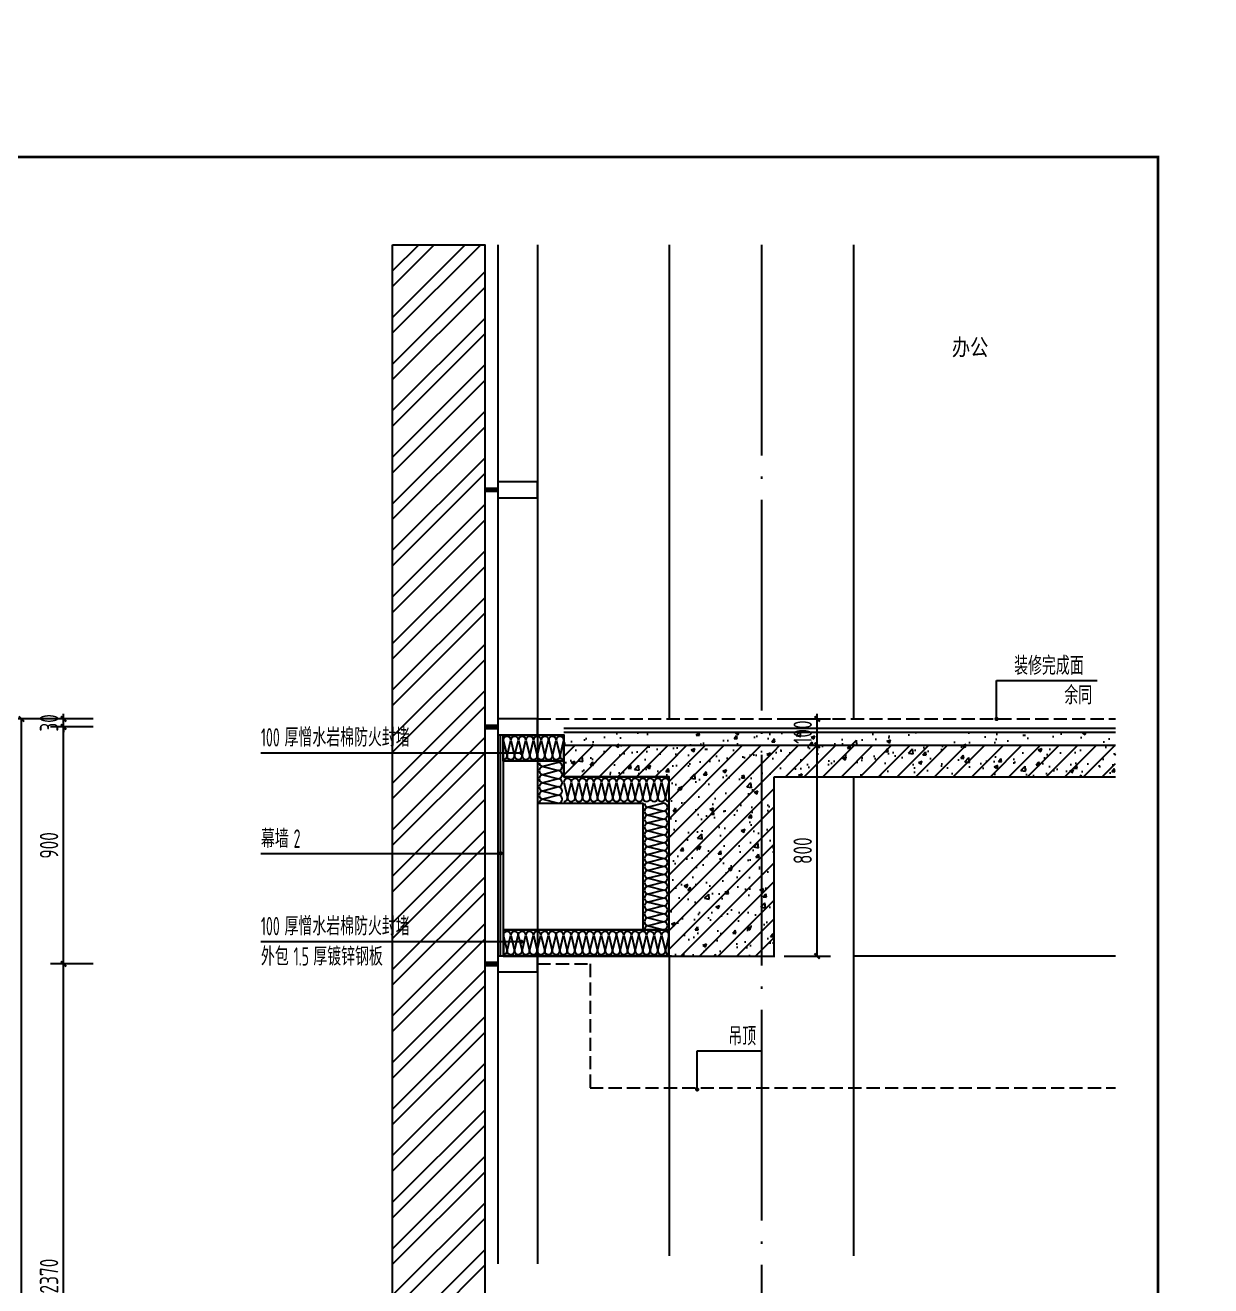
# Model space of a CAD drawing. Extents: x 198753 to 882193, y -399300 to 132460.
# Drawn here: x 385854 to 390356, y -191039 to -186253 of the extents above; entities that cross this region are included whole.
import ezdxf

# ---------------------------------------------------------------- set-up
doc = ezdxf.new("R2010")
doc.units = 0
doc.header["$LTSCALE"] = 1000
doc.header["$MEASUREMENT"] = 0
doc.linetypes.add('DASH', pattern=[0.35, 0.25, -0.1])
doc.linetypes.add('DOTE', pattern=[2.42, 2, -0.2, 0.02, -0.2])
for name, color, linetype in [('00-图签', 7, 'Continuous'), ('01-标注_尺寸', 124, 'Continuous'), ('01-标注_符号', 200, 'Continuous'), ('02-TEXT_标注', 130, 'Continuous'), ('05-填充_156', 156, 'Continuous'), ('05-填充_天正', 26, 'Continuous'), ('A-0-房间名称', 7, 'Continuous'), ('A-D-玻璃剖线', 130, 'Continuous'), ('A-D-金属剖线', 200, 'Continuous'), ('A-D_龙骨', 131, 'Continuous'), ('A-STR-面层', 191, 'Continuous'), ('A-SUR_保温', 222, 'Continuous'), ('A-SUR_看线', 231, 'Continuous'), ('A-SUR_面层', 191, 'Continuous'), ('A-TECH_结构', 21, 'Continuous'), ('A-金属背板', 30, 'Continuous'), ('A_AXIS-轴线', 36, 'DOTE'), ('A_STR-砼墙', 51, 'Continuous'), ('A_STR-砼柱', 51, 'Continuous'), ('钢龙骨', 173, 'Continuous')]:
    doc.layers.add(name, color=color, linetype=linetype)
doc.styles.add('_TCH_DIM', font='ROS1', dxfattribs={"width": 0.8, "bigfont": 'JD'})
doc.styles.add('_TCH_DIM_T3', font='ROS1', dxfattribs={"width": 0.8, "bigfont": 'JD'})
doc.styles.add('_TCH_SPACE', font='STXIHEI.TTF', dxfattribs={"width": 0.75, "height": 5})
doc.dimstyles.new('_TCH_ARCH&&20', dxfattribs={"dimtxt": 70, "dimasz": 20, "dimexe": 50, "dimexo": 60, "dimgap": 20, "dimtad": 1, "dimdec": 0, "dimzin": 0, "dimdsep": 46, "dimtxsty": '_TCH_DIM_T3', "dimblk": 'ARCHTICK', "dimcen": 0.09, "dimclrt": 4, "dimazin": 2, "dimtfac": 1, "dimtdec": 0, "dimtix": 1, "dimtmove": 2, "dimatfit": 3, "dimfxl": 0, "dimtolj": 1, "dimtzin": 0, "dimarcsym": 0})
pattern_1 = [(45, (0, 0), (-35.355339, 35.355339), []), (50, (0, 0), (143.452037, -12.550427), [15, -165]), (355, (0, 0), (-27.750267, 150.438427), [12, -132]), (100.4514, (11.95, -1.05), (115.701876, 137.88791), [12.74804, -140.22842]), (46.1842, (0, 40), (213.44821, -33.1038), [22.5, -247.5]), (96.6356, (17.79, 37.24), (186.93254, 194.82357), [19.12206, -210.3426]), (351.1842, (0, 40), (186.93239, 194.82372), [18, -198]), (21, (20, 30), (119.38141, -80.523778), [15, -165]), (326, (20, 30), (48.663066, 145.03001), [12, -132]), (71.4514, (29.95, 23.29), (168.044526, 64.5061), [12.74804, -140.22842]), (37.5, (0, 0), (2.431971, 66.578771), [0, -130.4, 0, -134, 0, -132.5]), (7.5, (0, 0), (52.613907, 78.882342), [0, -76.4, 0, -127.4, 0, -50.5]), (327.5, (-44.6, 0), (106.764487, -4.5109743), [0, -50, 0, -156, 0, -207]), (317.5, (-64.6, 0), (116.637234, 20.020996), [0, -65, 0, -103.6, 0, -147])]

# ---------------------------------------------------------------- blocks, each defined once
blk = doc.blocks.new('图框-A1+1-4')
for points, const_width in [([(0, 0), (1051, 0), (1051, 594), (0, 594)], 0.05), ([(976, 584), (25, 584), (25, 10), (976, 10)], 0.5)]:
    blk.add_lwpolyline(points, close=True, dxfattribs=dict(const_width=const_width))
blk = doc.blocks.new('*U297')
at = {"layer": '05-填充_156'}
h = blk.add_hatch(dxfattribs=at)
h.set_pattern_fill('金属', color=256, scale=50)
h.set_pattern_definition([(45, (-150, 999.84), (-88.3883, 88.3883), []), (45, (-91.07, 999.84), (-88.3883, 88.3883), [])])
h.paths.add_polyline_path([(-350, 2799.8), (0, 2799.8), (0, -2300), (-350, -2300)])
at = {"layer": 'A-SUR_看线', "color": 8}
blk.add_lwpolyline([(-350, 2799.8), (0, 2799.8), (0, -2300), (-350, -2300)], close=True, dxfattribs=at)
blk = doc.blocks.new('kyuhtr')
at = {"const_width": 20}
blk.add_lwpolyline([(50, 0), (0, 0)], dxfattribs=at)
blk.add_lwpolyline([(50, -30), (200, -30), (200, 30), (50, 30)], close=True)
blk = doc.blocks.new('$LinePat$岩棉板')
at = {"color": 0}
for p, q in [((0, -17), (12, -67)), ((12, -67), (24, -17))]:
    blk.add_line(p, q, dxfattribs=at)
for centre, start, end in [((12, -17), 0, 180), ((0, -67), 270, 0), ((24, -67), 180, 270)]:
    blk.add_arc(centre, 12, start, end, dxfattribs=at)
at = {"layer": 'Defpoints'}
blk.add_point((0, 0.1), dxfattribs=at)
at = {"layer": 'Defpoints', "color": 0}
blk.add_point((24, -84), dxfattribs=at)
blk = doc.blocks.new('*U299')
at = {"layer": '01-标注_符号'}
for points in [[(13509.2, -195274.5), (14497.2, -195274.5)], [(13509.2, -195656.1), (14419.2, -195656.1)], [(13509.2, -195991.2), (14497.2, -195991.2)]]:
    blk.add_lwpolyline(points, dxfattribs=at)
at = {"layer": '01-标注_符号', "const_width": 8}
for points in [[(14493.2, -195274.5, 1), (14501.2, -195274.5, 1)], [(14415.2, -195656.1, 1), (14423.2, -195656.1, 1)], [(14493.2, -195991.2, 1), (14501.2, -195991.2, 1)]]:
    blk.add_lwpolyline(points, format="xyb", close=True, dxfattribs=at)
at = {"layer": 'A-D-金属剖线'}
for points in [[(14429.2, -195205.9), (14659.2, -195205.9), (14659.2, -195305.9), (14429.2, -195305.9)], [(14430.7, -195207.4), (14657.7, -195207.4), (14657.7, -195304.4), (14430.7, -195304.4)], [(15059.1, -195945.9), (14429.2, -195945.9), (14429.2, -196045.9), (15059.1, -196045.9)], [(15057.6, -195947.4), (14430.7, -195947.4), (14430.7, -196044.4), (15057.6, -196044.4)]]:
    blk.add_lwpolyline(points, close=True, dxfattribs=at)
at = {"layer": 'A-SUR_保温'}
blk.add_lwpolyline([(14559.2, -195305.9), (14559.2, -195465.9), (14959.1, -195465.9), (14959.1, -195945.9), (15059.1, -195945.9), (15059.1, -195365.9), (14659.2, -195365.9), (14659.2, -195305.9)], close=True, dxfattribs=at)
at = {"layer": 'A-金属背板', "elevation": 0}
blk.add_lwpolyline([(14419.2, -195205.9), (14429.2, -195205.9), (14429.2, -196045.9), (14419.2, -196045.9)], close=True, dxfattribs=at)
at = {"layer": 'A-SUR_保温', "yscale": 1.188379012465143, "zscale": 1.188379012465143}
for p, xscale, rotation in [((14429.2, -195205.9), 1.197916665668396, 359.9999958030384), ((14457.9, -195205.9), 1.197916665668396, 359.9999958030384), ((14486.7, -195205.9), 1.197916665668396, 359.9999958030384), ((14515.4, -195205.9), 1.197916665668396, 359.9999958030384), ((14544.2, -195205.9), 1.197916665668396, 359.9999958030384), ((14572.9, -195205.9), 1.197916665668396, 359.9999958030384), ((14601.7, -195205.9), 1.197916665668396, 359.9999958030384), ((14630.4, -195205.9), 1.197916665668396, 359.9999958030384), ((14659.2, -195310.9), 1.291667253812787, 269.9802948211615), ((14659.2, -195341.9), 1.291667253812787, 269.9802948211615), ((14659.2, -195372.9), 1.291667253812787, 269.9802948211615), ((14659.2, -195365.9), 1.19046129777894, 0.006397770320810092), ((14687.7, -195365.8), 1.19046129777894, 0.006397770320810092), ((14716.3, -195365.8), 1.19046129777894, 0.006397770320810092), ((14744.9, -195365.8), 1.19046129777894, 0.006397770320810092), ((14773.4, -195365.8), 1.19046129777894, 0.006397770320810092), ((14802, -195365.8), 1.19046129777894, 0.006397770320810092), ((14830.6, -195365.8), 1.19046129777894, 0.006397770320810092), ((14859.2, -195365.8), 1.19046129777894, 0.006397770320810092), ((14887.7, -195365.8), 1.19046129777894, 0.006397770320810092), ((14916.3, -195365.8), 1.19046129777894, 0.006397770320810092), ((14944.9, -195365.8), 1.19046129777894, 0.006397770320810092), ((14973.4, -195365.8), 1.19046129777894, 0.006397770320810092), ((15002, -195365.8), 1.19046129777894, 0.006397770320810092), ((15030.6, -195365.8), 1.19046129777894, 0.006397770320810092), ((14659.2, -195403.9), 1.291667253812787, 269.9802948211615), ((14659.2, -195434.9), 1.291667253812787, 269.9802948211615), ((15059.1, -195465.8), 1.250126090101858, 270.0090117842053), ((15059.1, -195495.8), 1.250126090101858, 270.0090117842053), ((15059.1, -195525.8), 1.250126090101858, 270.0090117842053), ((15059.1, -195555.8), 1.250126090101858, 270.0090117842053), ((15059.1, -195585.8), 1.250126090101858, 270.0090117842053), ((15059.1, -195615.8), 1.250126090101858, 270.0090117842053), ((15059.1, -195645.8), 1.250126090101858, 270.0090117842053), ((15059.1, -195675.8), 1.250126090101858, 270.0090117842053), ((15059.1, -195705.8), 1.250126090101858, 270.0090117842053), ((15059.1, -195735.8), 1.250126090101858, 270.0090117842053), ((15059.1, -195765.8), 1.250126090101858, 270.0090117842053), ((15059.1, -195795.8), 1.250126090101858, 270.0090117842053), ((15059.1, -195825.8), 1.250126090101858, 270.0090117842053), ((15059.1, -195855.8), 1.250126090101858, 270.0090117842053), ((15059.1, -195885.8), 1.250126090101858, 270.0090117842053), ((15059.1, -195915.9), 1.250126090101858, 270.0090117842053), ((14429.2, -195946.4), 1.193172587618377, 0.004310552307582306), ((14457.8, -195946.4), 1.193172587618377, 0.004310552307582306), ((14486.4, -195946.4), 1.193172587618377, 0.004310552307582306), ((14515.1, -195946.4), 1.193172587618377, 0.004310552307582306), ((14543.7, -195946.4), 1.193172587618377, 0.004310552307582306), ((14572.3, -195946.4), 1.193172587618377, 0.004310552307582306), ((14601, -195946.4), 1.193172587618377, 0.004310552307582306), ((14629.6, -195946.4), 1.193172587618377, 0.004310552307582306), ((14658.2, -195946.4), 1.193172587618377, 0.004310552307582306), ((14686.9, -195946.4), 1.193172587618377, 0.004310552307582306), ((14715.5, -195946.4), 1.193172587618377, 0.004310552307582306), ((14744.2, -195946.4), 1.193172587618377, 0.004310552307582306), ((14772.8, -195946.4), 1.193172587618377, 0.004310552307582306), ((14801.4, -195946.4), 1.193172587618377, 0.004310552307582306), ((14830.1, -195946.4), 1.193172587618377, 0.004310552307582306), ((14858.7, -195946.3), 1.193172587618377, 0.004310552307582306), ((14887.3, -195946.3), 1.193172587618377, 0.004310552307582306), ((14916, -195946.3), 1.193172587618377, 0.004310552307582306), ((14944.6, -195946.3), 1.193172587618377, 0.004310552307582306), ((14973.2, -195946.3), 1.193172587618377, 0.004310552307582306), ((15001.9, -195946.3), 1.193172587618377, 0.004310552307582306), ((15030.5, -195946.3), 1.193172587618377, 0.004310552307582306)]:
    blk.add_blockref('$LinePat$岩棉板', p, dxfattribs=dict(at, xscale=xscale, rotation=rotation))
at = {"layer": '02-TEXT_标注', "style": '_TCH_DIM'}
for s, height, width, p in [('100', 70, 0.64, (13509.2, -195250.6)), ('厚憎水岩棉防火封堵', 69.46, 0.8, (13598.8, -195250.6)), ('幕墙', 69.46, 0.8, (13509.2, -195635.1)), ('2', 70, 0.64, (13633.3, -195635.1)), ('100', 70, 0.64, (13509.2, -195967.3)), ('厚憎水岩棉防火封堵', 69.46, 0.8, (13598.8, -195967.3)), ('外包', 69.46, 0.8, (13509.2, -196082.2)), ('1.5', 70, 0.64, (13633.3, -196082.2)), ('厚镀锌钢板', 69.46, 0.8, (13708, -196082.2))]:
    blk.add_text(s, height=height, dxfattribs=dict(at, width=width)).set_placement(p)
blk = doc.blocks.new('dasgfs')
at = {"layer": '01-标注_符号'}
for p, q in [((0, 0), (0, 146.5)), ((0, 146.5), (382.7, 146.5))]:
    blk.add_line(p, q, dxfattribs=at)
at = {"layer": '01-标注_符号', "const_width": 8}
blk.add_lwpolyline([(0, -4, 1), (0, 4, 1)], format="xyb", close=True, dxfattribs=at)
at = {"layer": '02-TEXT_标注', "style": '_TCH_DIM', "width": 0.8}
for s, p in [('装修完成面', (66.9, 167.5)), ('余同', (257.5, 55.5))]:
    blk.add_text(s, height=69.46, dxfattribs=at).set_placement(p)
blk = doc.blocks.new('_ArchTick')
at = {"color": 0, "linetype": 'ByBlock', "const_width": 0.4}
blk.add_lwpolyline([(-0.5, -0.5), (0.5, 0.5)], dxfattribs=at)
blk = doc.blocks.new('*D2041')
at = {"layer": '01-标注_尺寸', "color": 0, "lineweight": -2, "transparency": 16777216}
for p, q in [((386111.6, -189816.7), (385949.5, -189816.7)), ((385999.5, -192186.6), (385999.5, -189816.7)), ((386111.6, -192186.6), (385949.5, -192186.6))]:
    blk.add_line(p, q, dxfattribs=at)
at = {"layer": 'Defpoints', "color": 0, "transparency": 16777216}
for p in [(385999.5, -189816.7), (386171.6, -189816.7), (386171.6, -192186.6)]:
    blk.add_point(p, dxfattribs=at)
at = {"layer": '01-标注_尺寸', "color": 0, "lineweight": -2, "transparency": 16777216, "xscale": 20, "yscale": 20, "zscale": 20}
for p, rotation in [((385999.5, -189816.7), 90), ((385999.5, -192186.6), 270)]:
    blk.add_blockref('_ArchTick', p, dxfattribs=dict(at, rotation=rotation))
at = {"layer": '01-标注_尺寸', "color": 4, "transparency": 16777216, "insert": (385944.5, -191001.7), "char_height": 70, "attachment_point": 5, "rotation": 90, "style": '_TCH_DIM_T3'}
blk.add_mtext('\\A1;2370', dxfattribs=at)
blk = doc.blocks.new('*D2042')
at = {"layer": '01-标注_尺寸', "color": 0, "lineweight": -2, "transparency": 16777216}
for p, q in [((386111.6, -188916.7), (385949.5, -188916.7)), ((385999.5, -189816.7), (385999.5, -188916.7)), ((386111.6, -189816.7), (385949.5, -189816.7))]:
    blk.add_line(p, q, dxfattribs=at)
at = {"layer": 'Defpoints', "color": 0, "transparency": 16777216}
for p in [(385999.5, -188916.7), (386171.6, -188916.7), (386171.6, -189816.7)]:
    blk.add_point(p, dxfattribs=at)
at = {"layer": '01-标注_尺寸', "color": 0, "lineweight": -2, "transparency": 16777216, "xscale": 20, "yscale": 20, "zscale": 20}
for p, rotation in [((385999.5, -188916.7), 90), ((385999.5, -189816.7), 270)]:
    blk.add_blockref('_ArchTick', p, dxfattribs=dict(at, rotation=rotation))
at = {"layer": '01-标注_尺寸', "color": 4, "transparency": 16777216, "insert": (385944.5, -189366.7), "char_height": 70, "attachment_point": 5, "rotation": 90, "style": '_TCH_DIM_T3'}
blk.add_mtext('\\A1;900', dxfattribs=at)
blk = doc.blocks.new('*D2043')
at = {"layer": '01-标注_尺寸', "color": 0, "lineweight": -2, "transparency": 16777216}
for p, q in [((386111.6, -188886.7), (385949.5, -188886.7)), ((385999.5, -188886.7), (385999.5, -188866.7)), ((385999.5, -188916.7), (385999.5, -188886.7)), ((386111.6, -188916.7), (385949.5, -188916.7)), ((385999.5, -188916.7), (385999.5, -188936.7))]:
    blk.add_line(p, q, dxfattribs=at)
at = {"layer": 'Defpoints', "color": 0, "transparency": 16777216}
for p in [(385999.5, -188886.7), (386171.6, -188886.7), (386171.6, -188916.7)]:
    blk.add_point(p, dxfattribs=at)
at = {"layer": '01-标注_尺寸', "color": 0, "lineweight": -2, "transparency": 16777216, "xscale": 20, "yscale": 20, "zscale": 20}
for p, rotation in [((385999.5, -188886.7), 270), ((385999.5, -188916.7), 90)]:
    blk.add_blockref('_ArchTick', p, dxfattribs=dict(at, rotation=rotation))
at = {"layer": '01-标注_尺寸', "color": 4, "transparency": 16777216, "insert": (385944.5, -188901.7), "char_height": 70, "attachment_point": 5, "rotation": 90, "style": '_TCH_DIM_T3'}
blk.add_mtext('\\A1;30', dxfattribs=at)
blk = doc.blocks.new('*D2044')
at = {"layer": '01-标注_尺寸', "color": 0, "lineweight": -2, "transparency": 16777216}
for p, q in [((385970.5, -188886.7), (385789.8, -188886.7)), ((385839.8, -193086.7), (385839.8, -188886.7)), ((385970.5, -193086.7), (385789.8, -193086.7))]:
    blk.add_line(p, q, dxfattribs=at)
at = {"layer": 'Defpoints', "color": 0, "transparency": 16777216}
for p in [(385839.8, -188886.7), (386030.5, -188886.7), (386030.5, -193086.7)]:
    blk.add_point(p, dxfattribs=at)
at = {"layer": '01-标注_尺寸', "color": 0, "lineweight": -2, "transparency": 16777216, "xscale": 20, "yscale": 20, "zscale": 20}
for p, rotation in [((385839.8, -188886.7), 90), ((385839.8, -193086.7), 270)]:
    blk.add_blockref('_ArchTick', p, dxfattribs=dict(at, rotation=rotation))
at = {"layer": '01-标注_尺寸', "color": 4, "transparency": 16777216, "insert": (385784.8, -190986.7), "char_height": 70, "attachment_point": 5, "rotation": 90, "style": '_TCH_DIM_T3'}
blk.add_mtext('\\A1;4200', dxfattribs=at)
blk = doc.blocks.new('*D2045')
at = {"layer": '01-标注_尺寸', "color": 0, "lineweight": -2, "transparency": 16777216}
for p, q in [((388735.6, -188886.7), (388911.1, -188886.7)), ((388861.1, -188886.7), (388861.1, -188866.7)), ((388861.1, -188986.7), (388861.1, -188886.7)), ((388735.6, -188986.7), (388911.1, -188986.7)), ((388861.1, -188986.7), (388861.1, -189006.7))]:
    blk.add_line(p, q, dxfattribs=at)
at = {"layer": 'Defpoints', "color": 0, "transparency": 16777216}
for p in [(388675.6, -188886.7), (388861.1, -188886.7), (388675.6, -188986.7)]:
    blk.add_point(p, dxfattribs=at)
at = {"layer": '01-标注_尺寸', "color": 0, "lineweight": -2, "transparency": 16777216, "xscale": 20, "yscale": 20, "zscale": 20}
for p, rotation in [((388861.1, -188886.7), 270), ((388861.1, -188986.7), 90)]:
    blk.add_blockref('_ArchTick', p, dxfattribs=dict(at, rotation=rotation))
at = {"layer": '01-标注_尺寸', "color": 4, "transparency": 16777216, "insert": (388806.1, -188936.7), "char_height": 70, "attachment_point": 5, "rotation": 90, "style": '_TCH_DIM_T3'}
blk.add_mtext('\\A1;100', dxfattribs=at)
blk = doc.blocks.new('*D2046')
at = {"layer": '01-标注_尺寸', "color": 0, "lineweight": -2, "transparency": 16777216}
for p, q in [((388735.6, -188986.7), (388911.1, -188986.7)), ((388861.1, -189786.7), (388861.1, -188986.7)), ((388735.6, -189786.7), (388911.1, -189786.7))]:
    blk.add_line(p, q, dxfattribs=at)
at = {"layer": 'Defpoints', "color": 0, "transparency": 16777216}
for p in [(388675.6, -188986.7), (388861.1, -188986.7), (388675.6, -189786.7)]:
    blk.add_point(p, dxfattribs=at)
at = {"layer": '01-标注_尺寸', "color": 0, "lineweight": -2, "transparency": 16777216, "xscale": 20, "yscale": 20, "zscale": 20}
for p, rotation in [((388861.1, -188986.7), 90), ((388861.1, -189786.7), 270)]:
    blk.add_blockref('_ArchTick', p, dxfattribs=dict(at, rotation=rotation))
at = {"layer": '01-标注_尺寸', "color": 4, "transparency": 16777216, "insert": (388806.1, -189386.7), "char_height": 70, "attachment_point": 5, "rotation": 90, "style": '_TCH_DIM_T3'}
blk.add_mtext('\\A1;800', dxfattribs=at)

msp = doc.modelspace()

# ---------------------------------------------------------------- hatches: boundary and pattern name
at = {"layer": '05-填充_天正'}
h = msp.add_hatch(dxfattribs=at)
h.set_pattern_fill('混凝土', color=256, scale=20, style=0)
h.set_pattern_definition([(50, (0, 0), (143.452037, -12.550427), [15, -165]), (355, (0, 0), (-27.750267, 150.438427), [12, -132]), (100.4514, (11.95, -1.05), (115.701876, 137.88791), [12.74804, -140.22842]), (46.1842, (0, 40), (213.44821, -33.1038), [22.5, -247.5]), (96.6356, (17.79, 37.24), (186.93254, 194.82357), [19.12206, -210.3426]), (351.1842, (0, 40), (186.93239, 194.82372), [18, -198]), (21, (20, 30), (119.38141, -80.523778), [15, -165]), (326, (20, 30), (48.663066, 145.03001), [12, -132]), (71.4514, (29.95, 23.29), (168.044526, 64.5061), [12.74804, -140.22842]), (37.5, (0, 0), (2.431971, 66.578771), [0, -130.4, 0, -134, 0, -132.5]), (7.5, (0, 0), (52.613907, 78.882342), [0, -76.4, 0, -127.4, 0, -50.5]), (327.5, (-44.6, 0), (106.764487, -4.5109743), [0, -50, 0, -156, 0, -207]), (317.5, (-64.6, 0), (116.637234, 20.020996), [0, -65, 0, -103.6, 0, -147])])
h.paths.add_polyline_path([(387899.1, -188936.7), (387899.1, -188986.7), (389994.3, -188986.7), (389994.3, -188936.7)])
h = msp.add_hatch(dxfattribs=at)
h.set_pattern_fill('钢筋混凝土', color=256, scale=20, style=0)
h.set_pattern_definition(pattern_1)
h.paths.add_polyline_path([(388297.5, -189106.7), (388297.5, -188986.7), (388449.1, -188986.7), (388449.1, -188986.7), (387899.1, -188986.7), (387899.1, -189106.7)])
h = msp.add_hatch(dxfattribs=at)
h.set_pattern_fill('钢筋混凝土', color=256, scale=20, style=0)
h.set_pattern_definition(pattern_1)
h.paths.add_polyline_path([(388297.5, -189786.7), (388697.5, -189786.7), (388697.5, -188986.7), (388297.5, -188986.7)])
h = msp.add_hatch(dxfattribs=at)
h.set_pattern_fill('钢筋混凝土', color=256, scale=20, style=0)
h.set_pattern_definition(pattern_1)
h.paths.add_polyline_path([(388449.1, -188986.7), (388697.5, -188986.7), (388697.5, -189106.7), (389994.3, -189106.7), (389994.3, -188986.7), (388449.1, -188986.7)])

# ---------------------------------------------------------------- linework, layer by layer
at = {"layer": '01-标注_符号'}
for p, q in [((388405.5, -190293.3), (388405.5, -190146.8)), ((388405.5, -190146.8), (388645.9, -190146.8))]:
    msp.add_line(p, q, dxfattribs=at)
at = {"layer": '01-标注_符号', "const_width": 8}
msp.add_lwpolyline([(388405.5, -190297.3, 1), (388405.5, -190289.3, 1)], format="xyb", close=True, dxfattribs=at)
at = {"layer": 'A-D-玻璃剖线'}
for points in [[(387599.1, -187086.7), (387599.1, -190955)], [(387649.1, -187086.7), (387649.1, -190955)]]:
    msp.add_lwpolyline(points, dxfattribs=at)
at = {"layer": 'A-STR-面层', "linetype": 'DASH', "ltscale": 0.2}
for points in [[(387799.2, -188886.7), (389994.3, -188886.7)], [(387799.1, -189816.7), (387999, -189816.7), (387999, -190286.7), (387999, -190286.7), (389994.3, -190286.7)]]:
    msp.add_lwpolyline(points, dxfattribs=at)
at = {"layer": 'A-STR-面层'}
msp.add_lwpolyline([(387899.1, -188921.7), (389994.3, -188921.7)], dxfattribs=at)
at = {"layer": 'A-SUR_面层'}
for p, q in [((387899.1, -188936.7), (389994.3, -188936.7)), ((387899.1, -188986.7), (389994.3, -188986.7))]:
    msp.add_line(p, q, dxfattribs=at)
at = {"layer": 'A-TECH_结构'}
for points in [[(388299.1, -187086.7), (388299.1, -188886.7)], [(388999.1, -187086.7), (388999.1, -188886.7)], [(388999.1, -189106.7), (388999.1, -190925)], [(388299.1, -189786.7), (388299.1, -190925)], [(389994.3, -189786.7), (388999.1, -189786.7)]]:
    msp.add_lwpolyline(points, dxfattribs=at)
at = {"layer": 'A_AXIS-轴线', "ltscale": 0.4}
msp.add_line((388649.1, -187086.7), (388649.1, -194326.9), dxfattribs=at)
at = {"layer": 'A_STR-砼墙'}
for p, q in [((387899.1, -188986.7), (388449.1, -188986.7)), ((387899.1, -188986.7), (387899.1, -189106.7)), ((388449.1, -188986.7), (389994.3, -188986.7)), ((387899.1, -189106.7), (388297.5, -189106.7)), ((388697.5, -189106.7), (389994.3, -189106.7))]:
    msp.add_line(p, q, dxfattribs=at)
at = {"layer": 'A_STR-砼柱'}
for p, q in [((388297.5, -189106.7), (388297.5, -189786.7)), ((388697.5, -189786.7), (388697.5, -189106.7)), ((388297.5, -189786.7), (388697.5, -189786.7))]:
    msp.add_line(p, q, dxfattribs=at)
at = {"layer": '钢龙骨'}
for points in [[(387799.1, -187086.7), (387799.1, -188916.7)], [(387799.1, -188916.7), (387799.1, -190955)]]:
    msp.add_lwpolyline(points, dxfattribs=at)

# ---------------------------------------------------------------- block references
at = {"xscale": 20, "yscale": 20, "zscale": 20, "rotation": 270}
msp.add_blockref('图框-A1+1-4', (378475.2, -186253.4), dxfattribs=at)
msp.add_blockref('dasgfs', (389542.2, -188886.7))
at = {"layer": '00-图签'}
msp.add_blockref('*U297', (387599.1, -189886.6), dxfattribs=at)
at = {"layer": 'A-D_龙骨'}
for p in [(387599.1, -188016.7), (387599.1, -188916.7), (387599.1, -189816.7)]:
    msp.add_blockref('kyuhtr', p, dxfattribs=at)
at = {"layer": 'A-SUR_保温'}
msp.add_blockref('*U299', (373239.9, 6259.2), dxfattribs=at)

# ---------------------------------------------------------------- texts
at = {"layer": '02-TEXT_标注', "style": '_TCH_DIM', "width": 0.8}
msp.add_text('吊顶', height=69.46, dxfattribs=at).set_placement((388523.8, -190125.8))
at = {"layer": 'A-0-房间名称', "style": '_TCH_SPACE', "width": 0.8}
msp.add_text('办公', height=63.25, dxfattribs=at).set_placement((389372.9, -187506.9))

# ---------------------------------------------------------------- dimensions: what is measured, and where the dimension line sits
at = {"layer": '01-标注_尺寸'}
for p1, p2, distance, picture, middle in [((386030.5, -193086.7), (386030.5, -188886.7), 190.7, '*D2044', (385784.8, -190986.7)), ((386171.6, -188916.7), (386171.6, -188886.7), 172.1, '*D2043', (385944.5, -188901.7)), ((388675.6, -188986.7), (388675.6, -188886.7), -185.6, '*D2045', (388806.1, -188936.7)), ((386171.6, -189816.7), (386171.6, -188916.7), 172.1, '*D2042', (385944.5, -189366.7)), ((388675.6, -189786.7), (388675.6, -188986.7), -185.6, '*D2046', (388806.1, -189386.7)), ((386171.6, -192186.6), (386171.6, -189816.7), 172.1, '*D2041', (385944.5, -191001.7))]:
    dim = msp.add_aligned_dim(p1=p1, p2=p2, distance=distance, dimstyle='_TCH_ARCH&&20', dxfattribs=at)
    dim.commit()
    dim.dimension.update_dxf_attribs({"geometry": picture, "text_midpoint": middle})

doc.saveas('drawing.dxf')
